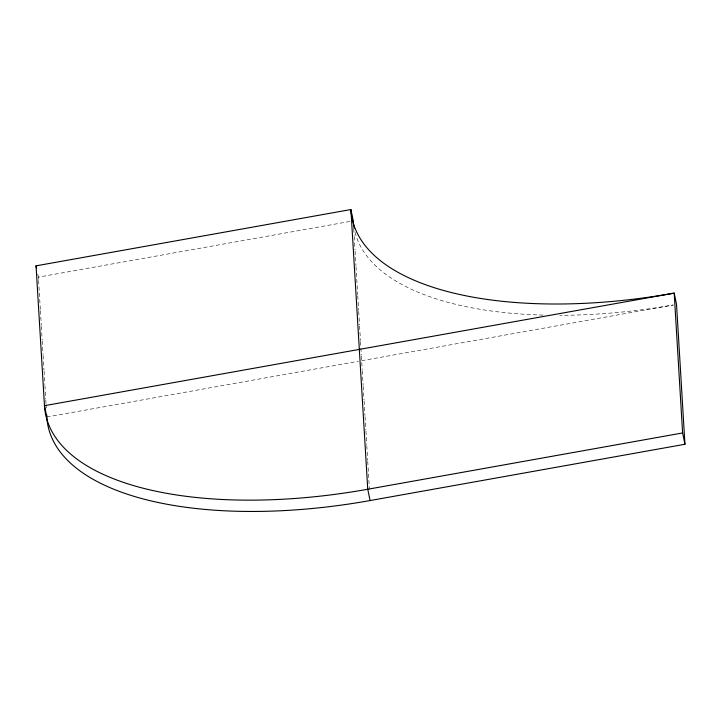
<?xml version="1.0" encoding="UTF-8"?>
<svg xmlns="http://www.w3.org/2000/svg" width="721" height="721" viewBox="0 0 721 721"><rect width="100%" height="100%" fill="white"/><g stroke="black" fill="none" stroke-linecap="round" stroke-linejoin="round"><path stroke-width="0.54" stroke-dasharray="3.6 2.7" d="M38.528 279.387L38.393 277.143L351.037 221.248M46.811 416.999L358.346 361.302M361.672 360.707L673.207 305.001A320.367 138.928 -11.7 0 1 559.802 315.311M37.753 274.061L38.393 277.143M353.723 228.683L354.128 235.397M354.191 236.515L355.002 249.944M355.065 251.061L355.949 265.607M356.012 266.725L357.697 294.691M357.76 295.808L358.643 310.354M358.707 311.472L359.518 324.901M359.581 326.018L360.455 340.564M360.527 341.682L361.338 355.111M361.401 356.228L362.212 369.657M362.275 370.774L363.15 385.32M363.222 386.438L364.024 399.867M364.096 400.984L364.97 415.53M365.042 416.648L365.844 430.077M365.917 431.194L366.719 444.614M366.791 445.74L367.665 460.277M367.737 461.404L369.413 489.37M38.592 280.505L40.349 309.588M40.412 310.715L41.286 325.252M41.358 326.379L42.16 339.798M42.233 340.916L43.035 354.344M43.107 355.462L43.981 370.008M44.053 371.126L44.855 384.554M44.927 385.672L45.729 399.101M45.802 400.218L46 403.571M46.072 404.697L46.27 408.05M543.057 315.104A320.367 138.928 -11.7 0 1 354.831 231.441"/><path stroke-width="1.08" d="M36.05 265.842L350.911 209.541A320.367 138.928 -11.7 0 0 674.189 293.105L676.532 304.406L684.95 444.262L370.089 500.554A320.367 138.928 -11.7 0 1 46.811 416.999L44.468 405.698L36.05 265.842L36.474 267.897M682.607 432.951L367.746 489.253A320.367 138.928 -11.7 0 1 44.468 405.698L674.189 293.105L682.607 432.951L684.95 444.262M370.089 500.554L367.746 489.253L350.911 209.541L353.254 220.851A320.367 138.928 -11.7 0 0 354.164 228.305M46.676 414.764L46.811 416.999"/></g></svg>
